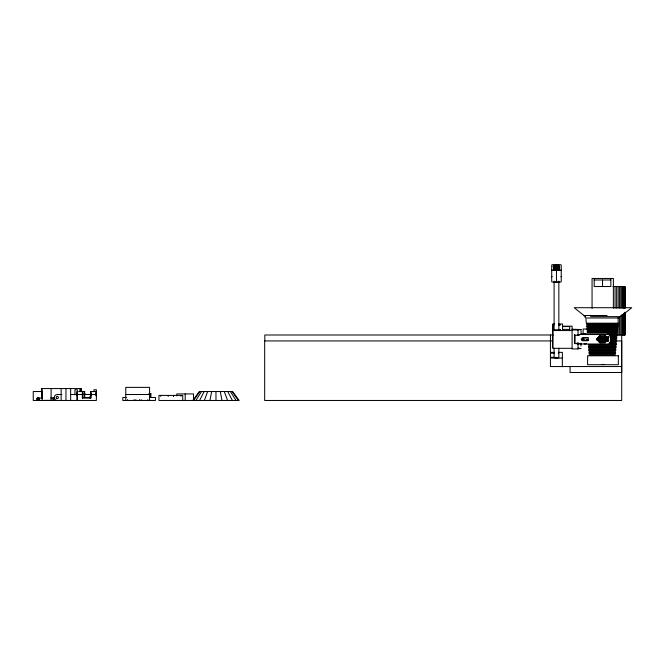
<?xml version="1.0" encoding="UTF-8"?>
<svg xmlns="http://www.w3.org/2000/svg" width="665" height="665" viewBox="0 0 665 665"><rect width="100%" height="100%" fill="white"/><g stroke="black" fill="none" stroke-linecap="round" stroke-linejoin="round"><path stroke-width="1" d="M41.629 394.81C41.612 401.685 41.637 387.421 41.612 394.337M624.901 334.994L624.901 312.309L624.901 334.994L616.538 334.994M624.901 286.532L624.901 308.186L624.901 286.532L612.922 286.532M82.526 394.22C82.418 391.436 82.468 398.044 82.526 394.528M96.126 394.528L96.167 393.331L96.167 395.717L96.167 391.552L90.814 391.552L90.714 398.094M96.101 392.425L96.167 391.552M84.123 394.204L84.131 393.115M209.965 400.463L211.653 391.535M204.363 400.463L207.638 391.535M199.558 400.463L204.188 391.535M195.867 400.463L201.537 391.535M193.548 400.463L199.874 391.535M192.759 400.463L199.309 391.535L232.634 391.535L239.176 400.463L158.943 400.463L158.943 395.409L182.75 395.409L182.75 400.463M554.701 268.402C552.224 265.269 560.105 266.632 557.212 266.682M556.913 267.214L558.118 267.214M605.117 335.152L605.117 342.832L600.063 342.832L596.488 339.275L600.054 335.152M596.488 339.275L600.054 335.725M554.652 267.23L555.2 267.155M572.091 329.25L581.019 329.541L578.043 329.823L578.043 335.326L574.469 335.326M553.446 268.594L558.11 268.494L558.026 269.782M554.411 357.512C553.105 358.086 560.038 358.078 558.367 357.504M557.819 269.657L556.962 269.616L556.962 269.026C566.497 269.275 547.328 269.815 555.192 268.876L555.558 269.624L554.976 269.657M556.962 269.616L559.44 269.657M554.169 352.733L554.411 352.974M555.558 269.034C552.74 269.375 560.703 269.275 556.962 269.026M555.45 267.754C556.755 265.127 565.533 269.101 553.446 267.496L553.87 267.022L555.782 267.23M553.554 267.671C569.589 266.632 543.679 265.609 556.929 266.873M554.361 281.702L556.472 282.068M552.748 324.753L553.887 324.587M553.563 268.294L556.904 268.269M574.469 342.874L575.067 342.758L575.067 334.811M553.604 269.591L555.558 269.624M558.376 352.982L558.933 352.807L558.475 352.691M553.446 268.776L559.498 268.477L553.446 268.211M558.924 266.956L553.795 266.981L553.795 266.391M553.887 329.433L552.748 329.599M583.695 337.662L583.163 337.853L586.979 337.704M583.695 340.031L583.089 340.172L586.979 340.073M557.187 267.812L553.563 267.704L553.446 269.192M558.55 325.168L560.487 324.844L558.55 324.528M557.104 282.06L558.916 281.827L558.201 281.652M579.531 335.118L578.043 335.152M579.531 343.406L578.043 343.448L578.043 348.95L572.091 348.95L572.091 326.174L562.573 326.174L562.573 323.988L558.642 323.988M577.444 348.394L579.232 348.493L577.444 348.593M554.735 266.574L559.498 266.565L558.924 266.366M578.351 343.273L576.896 343.19L578.351 343.049M578.043 348.776L581.019 348.493L578.043 348.202M42.46 398.069L37.007 398.144L37.041 400.521L53.74 400.313L53.715 397.928L50.631 397.969M586.43 339.499L588.392 339.591M554.918 265.834L559.398 265.834L554.918 266.017M554.918 266.208L553.446 266.241L553.446 265.651L554.918 265.651L554.851 268.377M554.652 267.313L555.782 267.313M556.913 267.313L558.118 267.313M553.446 268.095L559.398 268.095L557.187 267.912L557.195 266.457M553.446 268.394L558.043 268.452M553.446 268.984L557.511 268.993M594.194 279.99L610.852 279.99M583.72 315.509L607.087 315.509M590.553 316.631L620.536 316.631L631.75 307.704L574.194 307.704L585.408 316.631M618.716 317.986L585.848 317.986L586.331 323.198L618.242 323.198M586.58 323.506L617.985 323.506M554.718 323.988L552.748 323.988L552.756 348.319L572.091 348.319M586.472 324.794L618.093 324.794M552.748 324.944L553.887 325.11M586.771 325.094L617.793 325.094M586.621 326.374L617.943 326.374M586.896 326.615L617.669 326.615M586.754 327.887L617.81 327.887M587.029 328.128L617.536 328.128M587.644 329.042L583.13 329.042L583.13 333.996M562.573 329.399L569.714 329.399M586.879 329.408L617.685 329.408M587.162 329.641L617.403 329.641M552.748 329.79L560.487 329.69L558.55 329.375M572.091 329.998L578.043 329.99M552.748 330.547L572.091 330.547M587.012 330.921L617.552 330.921M587.295 331.153L617.27 331.153M587.145 332.434L617.419 332.434M587.428 332.675L617.137 332.675M581.119 333.971L617.286 333.946M609.647 334.187L617.012 334.187M553.23 334.994L264.811 334.994L264.811 340.937M609.722 335.468L617.153 335.468M599.448 335.7L605.117 335.7M610.586 335.7L616.879 335.7M598.467 336.98L605.142 336.98M606.098 336.98L608.766 336.98M609.655 336.98L617.029 336.98M598.542 337.222L605.092 337.222M606.023 337.222L608.641 337.222M610.512 337.222L616.746 337.222M596.738 338.493L605.117 338.493M606.064 338.493L608.708 338.493M610.595 338.493L616.896 338.493M596.846 338.734L605.067 338.734M605.99 338.734L608.583 338.734M610.437 338.734L616.613 338.734M581.808 339.333L583.878 339.333M587.802 340.015L588.292 340.015M596.788 340.015L605.092 340.015M606.031 340.015L608.65 340.015M610.52 340.015L616.763 340.015M581.709 340.189L583.687 340.189M586.663 340.189L588.65 340.189M598.608 340.247L605.042 340.247M605.956 340.247L608.525 340.247M610.362 340.247L616.48 340.247M606.305 340.779L608.392 340.779M552.499 340.937L264.678 340.937L264.678 400.463L621.708 400.463L621.708 334.994M615.624 340.937L621.708 340.937L621.708 372.5L570.071 372.5L570.071 366.548M598.567 341.527L605.067 341.527M610.445 341.527L616.63 341.527M598.641 341.76L605.923 341.76M610.287 341.76L616.355 341.76M596.488 338.709L600.063 342.259L605.117 342.259M609.389 343.04L616.497 343.04M609.248 343.281L616.222 343.281M578.043 343.614L574.469 343.614L574.469 334.586M588.192 344.553L616.372 344.553M588.475 344.794L616.089 344.794M588.326 346.074L616.239 346.074M588.608 346.307L615.956 346.307M552.756 347.562L552.881 324.753M588.458 347.587L616.106 347.587M588.741 347.828L615.823 347.828M588.592 349.1L615.973 349.1M588.866 349.341L615.699 349.341M588.725 350.621L615.848 350.621M588.999 350.854L615.566 350.854M588.849 352.134L615.715 352.134M550.437 352.375L554.402 352.375M558.367 352.375L562.341 352.375L562.341 366.772M589.132 352.367L615.433 352.367M550.437 353.173L554.402 353.173M588.982 353.647L615.582 353.647M589.265 353.888L615.3 353.888M589.115 355.168L615.449 355.168M589.398 355.401L615.167 355.401M550.437 357.28L554.402 357.28M550.437 358.078L562.341 358.078M601.418 364.462L604.394 364.462M621.708 366.548L550.437 366.548L550.437 334.994M41.604 388.56L81.238 388.56L81.238 391.535M42.186 391.535L33.25 391.535L33.25 400.463L96.367 400.463L96.367 389.748L93.989 389.748L93.989 391.602M78.669 391.552L84.729 391.552M148.86 393.688L150.93 393.688M41.637 394.511L42.46 394.511M61.912 394.511L57.257 394.511A2.976 2.976 0 0 0 54.281 397.487A2.976 2.976 0 0 0 57.257 400.463M70.598 394.511L82.643 394.528L82.643 398.094M83.931 394.511L89.983 394.511M96.325 394.528L90.914 394.528L90.814 391.552M125.768 394.511L149.575 394.511M42.46 397.487L41.712 397.487L41.787 388.56L41.812 398.476M82.352 391.552L82.352 397.504L90.34 397.504M126.333 397.487L122.801 397.487L122.801 400.463L155.452 400.463L155.452 397.487L149.359 397.487M581.069 339.05L583.995 339.059M577.27 334.528L607.793 334.537A2.976 2.959 0 0 1 610.769 337.504M577.27 344.005L607.793 344.013A2.976 2.959 0 0 0 610.769 341.054L610.769 336.931A2.976 2.959 0 0 0 607.793 333.971M559.448 269.001L556.987 268.801L556.962 266.964M555.94 267.82C553.538 267.962 556.206 267.239 555.982 268.502M580.919 346.049L581.019 343.157M585.225 317.538L584.934 316.839M232.06 391.535L238.386 400.463M230.398 391.535L236.067 400.463M227.746 391.535L232.376 400.463M224.296 391.535L227.571 400.463M82.485 391.552L82.585 394.528M220.281 391.535L221.977 400.463M82.352 397.504L82.394 398.094L90.972 398.094L90.972 394.528M77.173 394.22C77.074 391.427 77.207 398.044 77.098 394.528M53.533 397.936L53.557 400.313M53.017 397.936L53.042 400.322M42.153 398.077L42.186 400.455M39.459 398.111L39.493 400.488M39.027 398.119L39.06 400.496M38.636 398.119L38.695 400.496M38.562 398.119L38.587 400.505M38.379 398.127L38.395 400.505M38.221 398.127L38.204 400.505M37.905 398.127L37.938 400.513M37.606 398.135L37.639 400.513M37.348 398.135L37.381 400.513M37.24 398.135L37.273 400.521M77.231 394.528L77.132 391.552L77.04 400.471M41.804 394.328C41.787 387.429 41.812 401.718 41.787 394.819M624.718 286.532L624.718 308.186M624.718 313.34L624.718 334.994M624.327 286.532L624.327 308.186M624.327 313.34L624.327 334.994M623.728 286.532L623.728 308.186M623.728 313.34L623.728 334.994M622.947 286.532L622.947 308.186M622.947 314.37L622.947 334.994M621.983 286.532L621.983 308.186M621.983 314.37L621.983 334.994M620.861 286.532L620.861 308.186M620.861 315.401L620.861 334.994M619.581 286.532L619.581 308.186M619.581 316.432L619.581 334.994M618.176 286.532L618.176 308.186M618.176 317.463L618.176 334.994M616.655 286.532L616.655 308.186M615.05 286.532L615.05 308.186M613.379 308.186L613.379 278.46L592.058 278.46L592.058 308.394M610.852 278.46L610.852 286.532L594.194 286.532L594.194 278.46M608.392 336.631L608.392 341.353L606.305 341.353L606.305 336.631M602.523 279.99L602.523 286.532M600.063 342.259L600.063 342.832M581.019 329.541L581.019 333.98M569.714 329.624L569.714 326.573L562.573 326.573L562.573 329.624M559.448 268.411L559.431 269.815M559.298 268.352L559.34 269.849M559.107 268.311L559.215 269.882M558.974 268.693L559.049 269.915M558.824 269.35L558.824 269.94M558.849 281.129L558.858 330.555M558.858 348.194L558.858 357.529M558.808 268.278L558.808 268.868M558.683 266.341L558.683 266.931M558.583 268.918L558.583 269.508M558.534 266.973L558.534 267.563M558.425 268.253L558.425 268.843M558.4 266.316L558.4 266.906M558.143 266.956L558.143 267.546M558.085 266.299L558.118 267.904M557.902 266.499L557.952 267.746M557.985 268.228L557.985 268.818M557.952 269.084L557.91 269.807M557.727 266.283L557.752 267.729M557.844 268.419L557.752 269.824M557.702 266.948L557.702 267.538M557.503 266.466L557.494 267.721M557.503 268.219L557.528 269.832M557.328 266.274L557.328 266.865M557.228 269.25L557.228 269.84M557.071 267.147L557.071 267.746M557.079 268.394L557.079 269.192M556.871 266.266L556.763 267.571M556.68 267.646L556.68 268.236M556.588 266.998L556.588 267.588M551.709 269.982A5.411 0.54 0 0 0 556.472 270.464L556.472 282.301A5.353 0.532 0 0 0 561.235 281.827L561.235 264.961A5.353 0.532 0 0 0 556.53 264.479A5.478 0.54 0 0 0 551.709 264.961L551.709 281.827A5.411 0.54 0 0 0 556.472 282.301M556.381 266.266L556.406 268.211M556.231 267.072L556.231 267.663M556.056 267.031L556.073 268.195M555.957 266.449L556.015 267.28M555.832 267.006L555.799 268.377M555.699 266.266L555.699 268.186M555.624 266.457L555.591 268.369M555.433 269.242L555.433 269.84M555.35 266.466L555.358 267.264M555.275 267.588L555.325 268.361M555.1 266.283L555.2 267.746M555.192 268.876L555.225 269.824M554.951 266.499L555.067 268.361M554.976 269.067L555.001 269.807M554.834 269.092L554.843 269.782M554.751 268.893L554.751 269.757M554.585 266.308L554.652 268.502M554.494 267.604L554.494 268.195M554.352 266.989L554.352 267.579M554.377 268.909L554.377 269.508M554.144 266.341L554.144 266.931M554.186 267.621L554.186 268.211M554.095 266.998L554.095 267.596M554.053 268.934L554.053 269.533M554.095 281.129L554.095 330.555M554.095 348.194L554.095 357.529M553.87 267.022L553.92 268.228M553.712 268.261L553.687 267.047M553.795 268.968L553.787 269.915M215.967 391.535L215.967 400.463M193.507 400.463L193.507 393.921L176.848 393.921L176.848 395.941M185.178 393.921L185.178 400.463M180.963 395.409L180.963 396.406M168.162 395.409L168.195 396.406M160.731 395.409L160.731 396.406M150.78 393.688L150.78 397.487M150.623 393.688L150.623 397.487M149.575 400.463L149.575 387.371L125.768 387.371L125.768 400.463M147.788 399.615L147.788 400.463M141.213 399.615L141.213 400.463M139.525 399.615L139.525 400.463M135.843 399.615L135.843 400.463M134.155 399.615L134.155 400.463M127.555 399.615L127.555 400.463M89.983 396.298L89.983 398.086M84.621 391.552L84.729 397.504M84.164 391.552L84.164 397.504M81.088 388.56L81.088 391.535M79.883 388.56L79.883 391.535M77.323 394.378L77.323 389.748L74.945 389.748L74.945 394.678M77.29 394.528L77.29 400.471M70.656 388.56L70.656 400.463M65.96 388.56L65.96 400.463M61.138 388.56L61.138 400.463M51.097 388.56L51.097 400.463M41.637 388.56L41.604 398.476M610.769 340.488A2.976 2.959 0 0 1 610.154 342.284M551.709 276.798A5.478 0.54 0 0 1 552.224 276.623M560.986 276.682A5.353 0.532 0 0 1 561.235 276.798M561.235 269.99A5.353 0.532 0 0 1 556.472 270.464M84.655 393.481C84.679 395.509 84.696 392.234 84.655 393.481M90.856 394.528L90.814 395.717L90.773 394.528M90.781 393.929L90.814 393.331L90.781 393.929M576.896 329.507L579.232 329.541L576.896 329.507M584.252 334.229L586.131 334.254L584.252 334.229M584.252 343.705L586.131 343.73L584.252 343.705M588.151 337.795L582.199 337.795L582.199 340.763L588.151 340.763L588.151 337.795M618.342 355.783L587.602 355.783L587.602 364.711L618.342 364.711L618.342 355.783M173.565 396.406L173.565 395.409L173.532 396.406M56.459 398.285A1.131 1.131 0 0 0 58.345 397.778A1.131 1.131 0 0 0 56.966 396.398A1.131 1.131 0 0 0 56.459 398.285"/></g></svg>
